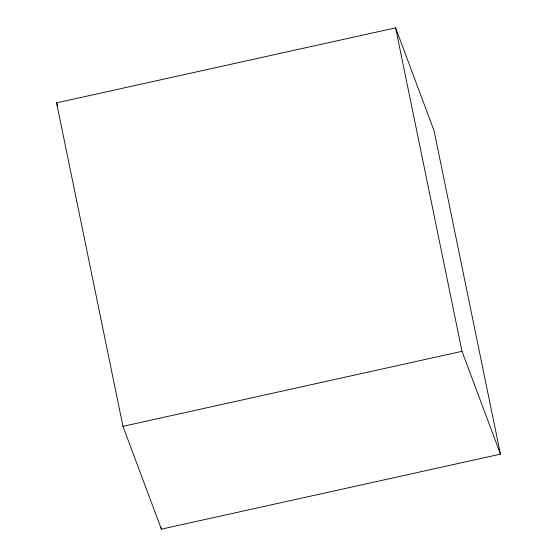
<?xml version="1.0" encoding="UTF-8"?>
<svg xmlns="http://www.w3.org/2000/svg" width="557" height="557" viewBox="0 0 557 557"><rect width="100%" height="100%" fill="white"/><g stroke="black" fill="none" stroke-linecap="round" stroke-linejoin="round"><path stroke-width="0.84" d="M56.563 102.857L395.602 27.85L434.042 130.665L500.437 454.143L161.398 529.15L122.958 426.335L56.563 102.857L57.768 106.095M122.958 426.335L462.004 351.328L500.437 454.143M395.602 27.85L462.004 351.328M161.05 527.444L161.398 529.15"/></g></svg>
